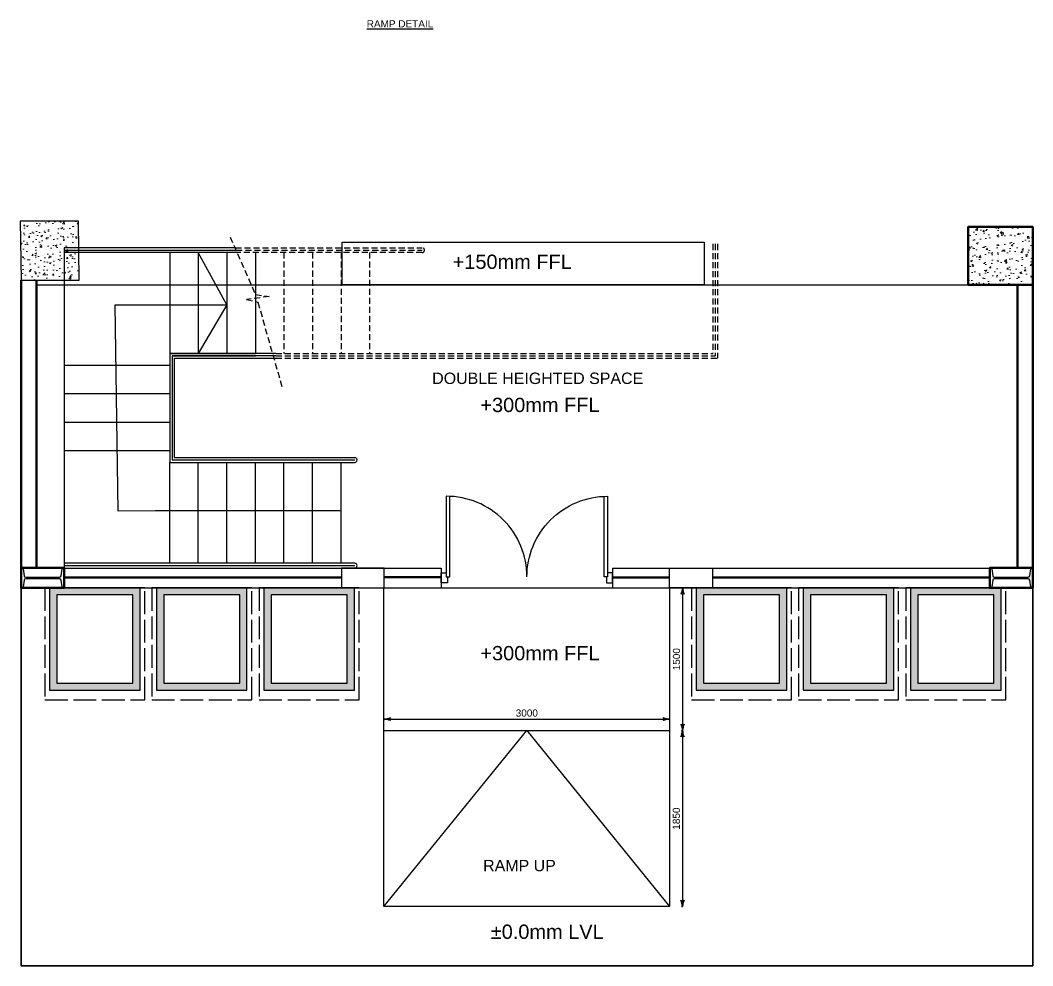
# Model space of a CAD drawing. Header units: millimetres. Extents: x 68727 to 319899, y -4876 to 265722.
# Drawn here: x 237882 to 248517, y 56609 to 66544 of the extents above; entities that cross this region are included whole.
import ezdxf

# ---------------------------------------------------------------- set-up
doc = ezdxf.new("R2010")
doc.units = ezdxf.units.MM
for name, pattern in [('ACAD_ISO02W100', [15, 12, -3]), ('HIDDEN', [9.525, 6.35, -3.175]), ('WALL', [21, 12, -3, 0, -3, 0, -3])]:
    doc.linetypes.add(name, pattern=pattern)
for name, color, linetype, lineweight in [('A-FURN', 6, 'Continuous', 35), ('HACH', 252, 'Continuous', 13), ('LS_DR_Wall', 7, 'Continuous', 35), ('SECTIONS', 10, 'Continuous', 25), ('wall', 5, 'Continuous', 30), ('wall1', 2, 'WALL', 25)]:
    doc.layers.add(name, color=color, linetype=linetype, lineweight=lineweight)
for name, color, linetype in [('COL', 4, 'Continuous'), ('FURNITURE', 24, 'Continuous'), ('glass', 151, 'Continuous'), ('POLY', 6, 'Continuous'), ('Walls & Columns', 7, 'Continuous')]:
    doc.layers.add(name, color=color, linetype=linetype)
doc.layers.add('Furnitures', color=7, linetype='Continuous', lineweight=25, true_color=0x753b00)
doc.styles.add('ANNTEXT', font='romans.shx')
doc.styles.get("Standard").update_dxf_attribs({"font": 'arial.ttf'})
doc.dimstyles.new('SC-25', dxfattribs={"dimtxt": 75, "dimasz": 0.4, "dimexe": 1, "dimexo": 100, "dimgap": 25, "dimtad": 1, "dimdec": 0, "dimzin": 0, "dimdsep": 46, "dimtxsty": 'Standard', "dimblk1": 'A1', "dimblk2": 'A1', "dimsah": 1, "dimcen": 0.09, "dimdle": 3, "dimclrd": 1, "dimclre": 1, "dimclrt": 1, "dimadec": 0, "dimazin": 0, "dimtfac": 1, "dimtdec": 0, "dimtofl": 0, "dimtmove": 0, "dimatfit": 2, "dimldrblk": 'A1', "dimfxl": 10, "dimfxlon": 1, "dimtolj": 1, "dimtzin": 0, "dimarcsym": 0})
pattern_1 = [(50, (-595042.09, -130721.02), (182.18467, -15.939086), [19.05, -209.55]), (355, (-595042.09, -130721.02), (-35.24342, 191.056845), [15.24, -167.640584]), (100.451445, (-595026.9, -130722.34), (146.941247, 175.117752), [16.19001, -178.090245]), (46.1842, (-595042.09, -130670.22), (271.07904, -42.04233), [28.575, -314.325]), (96.635558, (-595019.5, -130673.72), (237.404134, 247.426125), [24.28502, -267.13561]), (351.18415, (-595042.1, -130670.22), (237.40413, 247.426125), [22.85997, -251.45973]), (21, (-595016.69, -130682.92), (151.61439, -102.265198), [19.05, -209.55]), (326, (-595016.69, -130682.92), (61.80203, 184.187966), [15.24, -167.64]), (71.451445, (-595004.05, -130691.44), (213.41642, 81.92277), [16.19001, -178.089938]), (37.5, (-595042.09, -130721.016), (3.0886033, 84.555039), [0, -165.608, 0, -170.18, 0, -168.275]), (7.5, (-595042.09, -130721.02), (66.8196625, 100.180575), [0, -97.028, 0, -161.798, 0, -64.135]), (327.5, (-595098.73, -130721.016), (135.590595, -5.728744), [0, -63.5, 0, -198.12, 0, -262.89]), (317.5, (-595124.13, -130721.02), (148.129181, 25.426491), [0, -82.55, 0, -131.572, 0, -186.69])]

# ---------------------------------------------------------------- blocks, each defined once
blk = doc.blocks.new('COL')
at = {"layer": 'COL'}
blk.add_lwpolyline([(451, 0), (441, 0, -0.374036), (430, 9), (420, 80, 0.374036), (403, 95), (48, 95, 0.374036), (31, 80), (21, 9, -0.374036), (10, 0), (0, 0), (0, 209), (10, 209, -0.374036), (21, 199), (31, 128, 0.374036), (48, 113), (403, 113, 0.374036), (420, 128), (430, 199, -0.374036), (441, 209), (451, 209)], format="xyb", close=True, dxfattribs=at)
at = {"layer": 'LS_DR_Wall', "lineweight": 50, "ltscale": 0.25}
blk.add_lwpolyline([(451, 209), (0, 209), (0, 0), (451, 0)], close=True, dxfattribs=at)
blk = doc.blocks.new('STR')
at = {"layer": 'FURNITURE', "linetype": 'HIDDEN', "ltscale": 10}
for p, q in [((1083, 3415), (3045, 3415)), ((6096, 3455), (6096, 2305)), ((6121, 3455), (6121, 2280)), ((6146, 3455), (6146, 2255)), ((1092, 3390), (3045, 3390)), ((3045, 3365), (1101, 3365)), ((1593, 3365), (1593, 2305)), ((1893, 3365), (1893, 2305)), ((2193, 3365), (2193, 2305)), ((2493, 3365), (2493, 2305)), ((1506, 2305), (6096, 2305)), ((1506, 2305), (5446, 2305)), ((1506, 2280), (6121, 2280)), ((1506, 2280), (5471, 2280)), ((1506, 2255), (6146, 2255))]:
    blk.add_line(p, q, dxfattribs=at)
at = {"layer": 'FURNITURE'}
for p, q in [((-717, 3390), (1092, 3390)), ((1101, 3365), (-717, 3365)), ((393, 3365), (393, 2305)), ((693, 3365), (693, 2305)), ((993, 3365), (993, 2305)), ((1293, 3365), (1293, 2305)), ((393, 2305), (1293, 2305)), ((418, 2280), (1293, 2280)), ((418, 1185), (2336, 1185)), ((418, 1185), (2336, 1185)), ((443, 1210), (2336, 1210)), ((443, 1210), (2336, 1210)), ((443, 1210), (2336, 1210)), ((393, 100), (393, 1160)), ((393, 1160), (2336, 1160)), ((393, 1160), (2336, 1160)), ((693, 100), (693, 1160)), ((993, 100), (993, 1160)), ((1293, 100), (1293, 1160)), ((1593, 100), (1593, 1160)), ((1893, 100), (1893, 1160)), ((2193, 100), (2193, 1160)), ((2179, 650), (244, 650)), ((2336, 100), (-717, 100)), ((-717, 75), (2336, 75)), ((-717, 50), (2336, 50))]:
    blk.add_line(p, q, dxfattribs=at)
at = {"layer": 'FURNITURE', "linetype": 'HIDDEN', "ltscale": 10}
blk.add_lwpolyline([(1028, 3528), (1293, 2923), (1438, 2904), (1201, 2870), (1201, 2870), (1319, 2843), (1577, 1937)], dxfattribs=at)
at = {"layer": 'FURNITURE'}
for points in [[(1083, 3415), (-717, 3415), (-717, 50)], [(2193, 650), (-150, 647), (-179, 2814), (993, 2816), (693, 3365)], [(993, 2816), (693, 2305)], [(1506, 2305), (393, 2305), (393, 1160)], [(1506, 2280), (418, 2280), (418, 1185)], [(443, 1210), (443, 2255), (1506, 2255)], [(-717, 2183), (393, 2183)], [(-717, 1883), (393, 1883)], [(-717, 1583), (393, 1583)], [(-717, 1283), (393, 1283)]]:
    blk.add_lwpolyline(points, dxfattribs=at)
at = {"layer": 'FURNITURE', "linetype": 'HIDDEN', "ltscale": 10}
blk.add_arc((3045, 3390), 25, 270, 90, dxfattribs=at)
at = {"layer": 'FURNITURE'}
for centre, end in [((2336, 1185), 90.0297), ((2336, 75), 90)]:
    blk.add_arc(centre, 25, 270, end, dxfattribs=at)
blk = doc.blocks.new('main door')
at = {"layer": 'Furnitures'}
for points in [[(900, 64, 0.414214), (53, 911), (53, 64), (90, 64), (90, 910)], [(900, 64, -0.414214), (1747, 911), (1747, 64), (1710, 64), (1710, 910)]]:
    blk.add_lwpolyline(points, format="xyb", dxfattribs=at)
for points in [[(64, 0), (0, 0), (0, 106), (53, 106), (53, 64), (64, 64)], [(1736, 0), (1800, 0), (1800, 106), (1747, 106), (1747, 64), (1736, 64)]]:
    blk.add_lwpolyline(points, close=True, dxfattribs=at)
blk = doc.blocks.new('A1')
at = {"layer": 'wall', "color": 1}
for p, q in [((-138, 0), (-167, 40)), ((-167, -40), (-138, 0))]:
    blk.add_line(p, q, dxfattribs=at)
for centre, start, end in [((53, 586), 248, 264.8035), ((53, -586), 95.1965, 112)]:
    blk.add_arc(centre, 589, start, end, dxfattribs=at)
blk = doc.blocks.new('*D905')
at = {"layer": 'Defpoints', "color": 0, "transparency": 16777216}
for p in [(244703, 59201), (241703, 59080), (244703, 59080)]:
    blk.add_point(p, dxfattribs=at)
at = {"layer": 'POLY', "color": 1, "lineweight": -2, "transparency": 16777216}
for p, q in [((241703, 59191), (241703, 59202)), ((241703, 59201), (244702, 59201)), ((244703, 59191), (244703, 59202))]:
    blk.add_line(p, q, dxfattribs=at)
at = {"layer": 'POLY', "color": 1, "lineweight": -2, "transparency": 16777216, "xscale": 0.4, "yscale": 0.4, "zscale": 0.4, "rotation": 180}
blk.add_blockref('A1', (241703, 59201), dxfattribs=at)
at = {"layer": 'POLY', "color": 1, "lineweight": -2, "transparency": 16777216, "xscale": 0.4, "yscale": 0.4, "zscale": 0.4}
blk.add_blockref('A1', (244703, 59201), dxfattribs=at)
at = {"layer": 'POLY', "color": 1, "transparency": 16777216, "insert": (243203, 59264), "char_height": 75, "attachment_point": 5}
blk.add_mtext('\\A1;3000', dxfattribs=at)
blk = doc.blocks.new('*D906')
at = {"layer": 'Defpoints', "color": 0, "transparency": 16777216}
for p in [(244703, 60580), (244703, 59080), (244839, 59080)]:
    blk.add_point(p, dxfattribs=at)
at = {"layer": 'POLY', "color": 1, "lineweight": -2, "transparency": 16777216}
for p, q in [((244829, 60580), (244840, 60580)), ((244839, 60579), (244839, 59080)), ((244829, 59080), (244840, 59080))]:
    blk.add_line(p, q, dxfattribs=at)
at = {"layer": 'POLY', "color": 1, "lineweight": -2, "transparency": 16777216, "xscale": 0.4, "yscale": 0.4, "zscale": 0.4}
for p, rotation in [((244839, 60580), 90), ((244839, 59080), 270)]:
    blk.add_blockref('A1', p, dxfattribs=dict(at, rotation=rotation))
at = {"layer": 'POLY', "color": 1, "transparency": 16777216, "insert": (244775, 59830), "char_height": 75, "attachment_point": 5, "rotation": 90}
blk.add_mtext('\\A1;1500', dxfattribs=at)
blk = doc.blocks.new('*D907')
at = {"layer": 'Defpoints', "color": 0, "transparency": 16777216}
for p in [(244703, 59080), (244703, 57230), (244838, 57230)]:
    blk.add_point(p, dxfattribs=at)
at = {"layer": 'POLY', "color": 1, "lineweight": -2, "transparency": 16777216}
for p, q in [((244828, 59080), (244839, 59080)), ((244838, 59079), (244838, 57230)), ((244828, 57230), (244839, 57230))]:
    blk.add_line(p, q, dxfattribs=at)
at = {"layer": 'POLY', "color": 1, "lineweight": -2, "transparency": 16777216, "xscale": 0.4, "yscale": 0.4, "zscale": 0.4}
for p, rotation in [((244838, 59080), 90), ((244838, 57230), 270)]:
    blk.add_blockref('A1', p, dxfattribs=dict(at, rotation=rotation))
at = {"layer": 'POLY', "color": 1, "transparency": 16777216, "insert": (244774, 58155), "char_height": 75, "attachment_point": 5, "rotation": 90}
blk.add_mtext('\\A1;1850', dxfattribs=at)

msp = doc.modelspace()

# ---------------------------------------------------------------- hatches: boundary and pattern name
at = {"layer": 'HACH'}
h = msp.add_hatch(dxfattribs=at)
h.set_pattern_fill('AR-CONC', color=256)
h.set_pattern_definition(pattern_1)
h.paths.add_polyline_path([(238492.4, 64433.2), (237882.3, 64433.1), (237891.5, 63813.2), (238501.6, 63813.2)])
h = msp.add_hatch(dxfattribs=at)
h.set_pattern_fill('AR-CONC', color=256)
h.set_pattern_definition(pattern_1)
h.paths.add_polyline_path([(247837, 63762.7), (248517, 63762.7), (248517, 64372.7), (247837, 64372.7)])
at = {"layer": 'HACH', "transparency": 33554508}
h = msp.add_hatch(dxfattribs=at)
h.set_pattern_fill('ANGLE', color=256)
h.set_pattern_definition([(0, (99517.408, 79095.611), (0, 6.985), [5.08, -1.905]), (90, (99517.408, 79095.611), (-6.985, 4e-16), [5.08, -1.905])])
h.paths.add_polyline_path([(239140.4, 60142.6), (239065.4, 60142.6), (239065.4, 59579.7), (238265.4, 59579.7), (238265.4, 60142.6), (238190.4, 60142.6), (238190.4, 59504.7), (239140.4, 59504.7)])
h.paths.add_polyline_path([(238265.4, 60170.1), (238190.4, 60170.1), (238190.4, 60142.6), (238265.4, 60142.6)])
h.paths.add_polyline_path([(238265.4, 60504.7), (239065.4, 60504.7), (239065.4, 60170.1), (239140.4, 60170.1), (239140.4, 60579.7), (238190.4, 60579.7), (238190.4, 60170.1), (238265.4, 60170.1)])
h.paths.add_polyline_path([(239140.4, 60170.1), (239065.4, 60170.1), (239065.4, 60142.6), (239140.4, 60142.6)])
h = msp.add_hatch(dxfattribs=at)
h.set_pattern_fill('ANGLE', color=256)
h.set_pattern_definition([(0, (100640.9515, 79095.611), (0, 6.985), [5.08, -1.905]), (90, (100640.9515, 79095.611), (-6.985, 4e-16), [5.08, -1.905])])
h.paths.add_polyline_path([(240263.9, 60142.6), (240188.9, 60142.6), (240188.9, 59579.7), (239388.9, 59579.7), (239388.9, 60142.6), (239313.9, 60142.6), (239313.9, 59504.7), (240263.9, 59504.7)])
h.paths.add_polyline_path([(239388.9, 60170.1), (239313.9, 60170.1), (239313.9, 60142.6), (239388.9, 60142.6)])
h.paths.add_polyline_path([(239388.9, 60504.7), (240188.9, 60504.7), (240188.9, 60170.1), (240263.9, 60170.1), (240263.9, 60579.7), (239313.9, 60579.7), (239313.9, 60170.1), (239388.9, 60170.1)])
h.paths.add_polyline_path([(240263.9, 60170.1), (240188.9, 60170.1), (240188.9, 60142.6), (240263.9, 60142.6)])
h = msp.add_hatch(dxfattribs=at)
h.set_pattern_fill('ANGLE', color=256)
h.set_pattern_definition([(0, (101768.551, 79095.611), (0, 6.985), [5.08, -1.905]), (90, (101768.551, 79095.611), (-6.985, 4e-16), [5.08, -1.905])])
h.paths.add_polyline_path([(241391.5, 60142.6), (241316.5, 60142.6), (241316.5, 59579.7), (240516.5, 59579.7), (240516.5, 60142.6), (240441.5, 60142.6), (240441.5, 59504.7), (241391.5, 59504.7)])
h.paths.add_polyline_path([(240516.5, 60170.1), (240441.5, 60170.1), (240441.5, 60142.6), (240516.5, 60142.6)])
h.paths.add_polyline_path([(240516.5, 60504.7), (241316.5, 60504.7), (241316.5, 60170.1), (241391.5, 60170.1), (241391.5, 60579.7), (240441.5, 60579.7), (240441.5, 60170.1), (240516.5, 60170.1)])
h.paths.add_polyline_path([(241391.5, 60170.1), (241316.5, 60170.1), (241316.5, 60142.6), (241391.5, 60142.6)])
h = msp.add_hatch(dxfattribs=at)
h.set_pattern_fill('ANGLE', color=256)
h.set_pattern_definition([(0, (106309.8945, 79095.611), (0, 6.985), [5.08, -1.905]), (90, (106309.8945, 79095.611), (-6.985, 4e-16), [5.08, -1.905])])
h.paths.add_polyline_path([(245932.8, 60142.6), (245857.8, 60142.6), (245857.8, 59579.7), (245057.8, 59579.7), (245057.8, 60142.6), (244982.8, 60142.6), (244982.8, 59504.7), (245932.8, 59504.7)])
h.paths.add_polyline_path([(245057.8, 60170.1), (244982.8, 60170.1), (244982.8, 60142.6), (245057.8, 60142.6)])
h.paths.add_polyline_path([(245057.8, 60504.7), (245857.8, 60504.7), (245857.8, 60170.1), (245932.8, 60170.1), (245932.8, 60579.7), (244982.8, 60579.7), (244982.8, 60170.1), (245057.8, 60170.1)])
h.paths.add_polyline_path([(245932.8, 60170.1), (245857.8, 60170.1), (245857.8, 60142.6), (245932.8, 60142.6)])
h = msp.add_hatch(dxfattribs=at)
h.set_pattern_fill('ANGLE', color=256)
h.set_pattern_definition([(0, (107433.438, 79095.611), (0, 6.985), [5.08, -1.905]), (90, (107433.438, 79095.611), (-6.985, 4e-16), [5.08, -1.905])])
h.paths.add_polyline_path([(247056.4, 60142.6), (246981.4, 60142.6), (246981.4, 59579.7), (246181.4, 59579.7), (246181.4, 60142.6), (246106.4, 60142.6), (246106.4, 59504.7), (247056.4, 59504.7)])
h.paths.add_polyline_path([(246181.4, 60170.1), (246106.4, 60170.1), (246106.4, 60142.6), (246181.4, 60142.6)])
h.paths.add_polyline_path([(246181.4, 60504.7), (246981.4, 60504.7), (246981.4, 60170.1), (247056.4, 60170.1), (247056.4, 60579.7), (246106.4, 60579.7), (246106.4, 60170.1), (246181.4, 60170.1)])
h.paths.add_polyline_path([(247056.4, 60170.1), (246981.4, 60170.1), (246981.4, 60142.6), (247056.4, 60142.6)])
h = msp.add_hatch(dxfattribs=at)
h.set_pattern_fill('ANGLE', color=256)
h.set_pattern_definition([(0, (108561.037, 79095.611), (0, 6.985), [5.08, -1.905]), (90, (108561.037, 79095.611), (-6.985, 4e-16), [5.08, -1.905])])
h.paths.add_polyline_path([(248184, 60142.6), (248109, 60142.6), (248109, 59579.7), (247309, 59579.7), (247309, 60142.6), (247234, 60142.6), (247234, 59504.7), (248184, 59504.7)])
h.paths.add_polyline_path([(247309, 60170.1), (247234, 60170.1), (247234, 60142.6), (247309, 60142.6)])
h.paths.add_polyline_path([(247309, 60504.7), (248109, 60504.7), (248109, 60170.1), (248184, 60170.1), (248184, 60579.7), (247234, 60579.7), (247234, 60170.1), (247309, 60170.1)])
h.paths.add_polyline_path([(248184, 60170.1), (248109, 60170.1), (248109, 60142.6), (248184, 60142.6)])

# ---------------------------------------------------------------- linework, layer by layer
at = {"color": 7}
msp.add_line((238051.5, 63762.7), (248517, 63762.7), dxfattribs=at)
msp.add_line((237891.5, 60579.7), (248517, 60579.7))
msp.add_lwpolyline([(238492.4, 64433.2), (237882.3, 64433.1), (237891.5, 63813.2), (238501.6, 63813.2)], close=True)
for points in [[(238302.4, 60788.2), (242304.2, 60788.2), (242304.2, 60579.7)], [(244104.2, 60788.2), (248066.1, 60788.2)], [(244104.2, 60788.2), (244104.2, 60579.7)], [(238342.4, 60579.7), (248066.1, 60579.7)], [(241702.8, 59079.7), (244702.8, 59079.7)], [(241702.8, 57229.7), (243202.8, 59079.7)], [(243202.8, 59079.7), (244702.8, 57229.7)]]:
    msp.add_lwpolyline(points, dxfattribs=at)
at = {"color": 116, "linetype": 'ACAD_ISO02W100', "ltscale": 20, "true_color": 0x136734}
for points in [[(238140.4, 59404.7), (239190.4, 59404.7), (239190.4, 60579.7), (238140.4, 60579.7)], [(239263.9, 59404.7), (240313.9, 59404.7), (240313.9, 60579.7), (239263.9, 60579.7)], [(240391.5, 59404.7), (241441.5, 59404.7), (241441.5, 60579.7), (240391.5, 60579.7)], [(244932.8, 59404.7), (245982.8, 59404.7), (245982.8, 60579.7), (244932.8, 60579.7)], [(246056.4, 59404.7), (247106.4, 59404.7), (247106.4, 60579.7), (246056.4, 60579.7)], [(247184, 59404.7), (248234, 59404.7), (248234, 60579.7), (247184, 60579.7)]]:
    msp.add_lwpolyline(points, close=True, dxfattribs=at)
at = {"color": 11, "true_color": 0xf27172, "transparency": 33554508}
for points in [[(238190.4, 59504.7), (239140.4, 59504.7), (239140.4, 60579.7), (238190.4, 60579.7)], [(239313.9, 59504.7), (240263.9, 59504.7), (240263.9, 60579.7), (239313.9, 60579.7)], [(240441.5, 59504.7), (241391.5, 59504.7), (241391.5, 60579.7), (240441.5, 60579.7)], [(244982.8, 59504.7), (245932.8, 59504.7), (245932.8, 60579.7), (244982.8, 60579.7)], [(246106.4, 59504.7), (247056.4, 59504.7), (247056.4, 60579.7), (246106.4, 60579.7)], [(247234, 59504.7), (248184, 59504.7), (248184, 60579.7), (247234, 60579.7)], [(238265.4, 59579.7), (239065.4, 59579.7), (239065.4, 60504.7), (238265.4, 60504.7)], [(239388.9, 59579.7), (240188.9, 59579.7), (240188.9, 60504.7), (239388.9, 60504.7)], [(240516.5, 59579.7), (241316.5, 59579.7), (241316.5, 60504.7), (240516.5, 60504.7)], [(245057.8, 59579.7), (245857.8, 59579.7), (245857.8, 60504.7), (245057.8, 60504.7)], [(246181.4, 59579.7), (246981.4, 59579.7), (246981.4, 60504.7), (246181.4, 60504.7)], [(247309, 59579.7), (248109, 59579.7), (248109, 60504.7), (247309, 60504.7)]]:
    msp.add_lwpolyline(points, close=True, dxfattribs=at)
at = {"color": 7}
msp.add_lwpolyline([(241702.8, 60579.7), (244702.8, 60579.7), (244702.8, 57229.7), (241702.8, 57229.7)], close=True, dxfattribs=at)
at = {"layer": 'A-FURN'}
msp.add_lwpolyline([(237891.5, 60579.7), (237891.5, 56608.8), (248516.9, 56608.8), (248516.9, 60579.7)], dxfattribs=at)
at = {"layer": 'glass'}
for points in [[(238342.4, 60695.4), (241255.6, 60695.4)], [(238342.4, 60683.4), (241255.6, 60683.4)], [(242304.2, 60695.4), (241705.6, 60695.4)], [(242304.2, 60683.4), (241705.6, 60683.4)], [(244104.2, 60695.4), (244702.8, 60695.4)], [(244104.2, 60683.4), (244702.8, 60683.4)], [(245152.8, 60695.4), (248066.1, 60695.4)], [(245152.8, 60683.4), (248066.1, 60683.4)]]:
    msp.add_lwpolyline(points, dxfattribs=at)
at = {"layer": 'LS_DR_Wall', "lineweight": 50, "ltscale": 0.25}
for p, q in [((237891.5, 63813.2), (237891.5, 60579.7)), ((238051.5, 63813.2), (238051.5, 60788.2)), ((248357, 63762.7), (248357, 60788.2)), ((248517, 63762.7), (248517, 60579.7))]:
    msp.add_line(p, q, dxfattribs=at)
msp.add_lwpolyline([(247837, 63762.7), (248517, 63762.7), (248517, 64372.7), (247837, 64372.7)], close=True, dxfattribs=at)
at = {"layer": 'POLY'}
for points in [[(241255.6, 60579.1), (241705.6, 60579.7), (241705.6, 60788.2), (241255.6, 60787.7)], [(245152.8, 60579.1), (244702.8, 60579.7), (244702.8, 60788.2), (245152.8, 60787.7)]]:
    msp.add_lwpolyline(points, close=True, dxfattribs=at)
at = {"layer": 'SECTIONS', "lineweight": 30}
msp.add_lwpolyline([(241264.8, 64211.7), (245064.5, 64211.7), (245064.5, 63762.7), (241264.8, 63762.7)], close=True, dxfattribs=at)
msp.add_lwpolyline([(241264.8, 64211.7), (245064.5, 64211.7), (245064.5, 63762.7), (241264.8, 63762.7)], close=True, dxfattribs=at)

# ---------------------------------------------------------------- block references
at = {"layer": 'POLY'}
for name, p in [('STR', (239059.2, 60738.2)), ('main door', (242304.2, 60631)), ('COL', (237891.5, 60579.7)), ('COL', (248066.1, 60579.7))]:
    msp.add_blockref(name, p, dxfattribs=at)

# ---------------------------------------------------------------- texts
at = {"color": 7, "char_height": 150, "attachment_point": 1}
for s, insert in [('\\pxt5;+150mm FFL', (242423.8, 64081.1)), ('\\pxt5;+300mm FFL', (242715.2, 62576.9)), ('\\pxt5;+300mm FFL', (242715.2, 59968.5)), ('\\pxt5;%%P0.0mm LVL', (242824.1, 57041.5))]:
    msp.add_mtext_dynamic_manual_height_columns(s, width=24159.375, gutter_width=47.5, heights=[47.9], dxfattribs=dict(at, insert=insert))
at = {"layer": 'wall1', "color": 6, "insert": (241871, 66506.4), "char_height": 75, "width": 5903.896, "attachment_point": 5, "style": 'ANNTEXT'}
msp.add_mtext('\\pxqc;{\\fArial|b0|i0|c0|p34;\\L\\C4;RAMP DETAIL}', dxfattribs=at)
at = {"layer": 'Walls & Columns', "char_height": 120, "attachment_point": 1}
for s, insert in [('DOUBLE HEIGHTED SPACE', (242209, 62841.6)), ('RAMP UP', (242744.1, 57721.3))]:
    msp.add_mtext_dynamic_manual_height_columns(s, width=24159.375, gutter_width=47.5, heights=[47.9], dxfattribs=dict(at, insert=insert))

# ---------------------------------------------------------------- dimensions: what is measured, and where the dimension line sits
at = {"layer": 'POLY'}
for base, p1, p2, picture, middle in [((244838.6, 59079.7), (244702.8, 60579.7), (244702.8, 59079.7), '*D906', (244775.3, 59829.7)), ((244837.6, 57229.7), (244702.8, 59079.7), (244702.8, 57229.7), '*D907', (244774.3, 58154.7))]:
    dim = msp.add_linear_dim(base=base, p1=p1, p2=p2, angle=90, dimstyle='SC-25', dxfattribs=at)
    dim.commit()
    dim.dimension.update_dxf_attribs({"geometry": picture, "text_midpoint": middle})
dim = msp.add_linear_dim(base=(244702.8, 59200.7), p1=(241702.8, 59079.7), p2=(244702.8, 59079.7), dimstyle='SC-25', dxfattribs=at)
dim.commit()
dim.dimension.update_dxf_attribs({"geometry": '*D905', "text_midpoint": (243202.8, 59264)})

doc.saveas('drawing.dxf')
